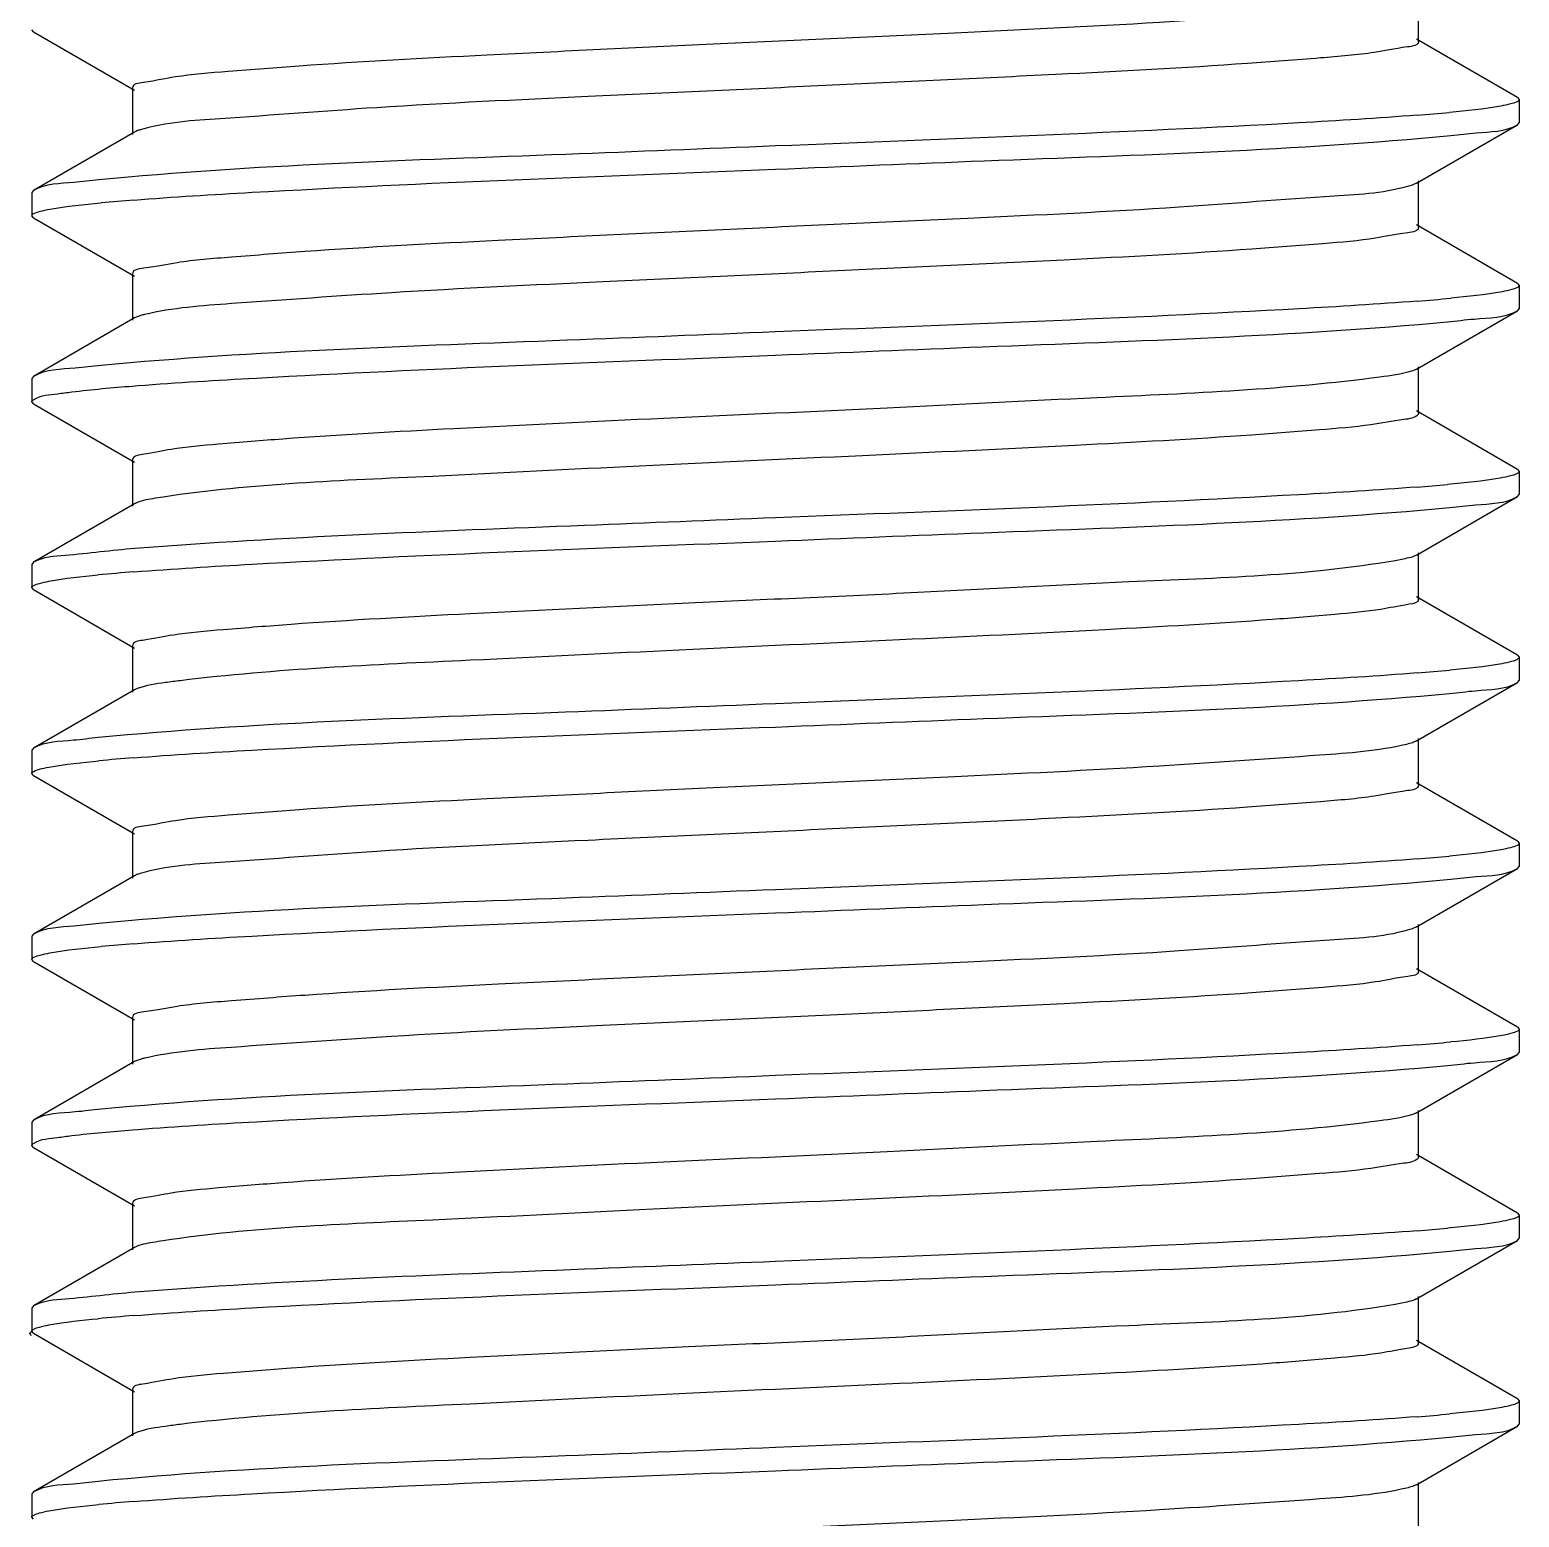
# Model space of a CAD drawing. Extents: x -1396510 to 1250330, y -1892470 to 1623980.
# Drawn here: x -1171017.3 to -1170941, y -61151.1 to -61075 of the extents above; entities that cross this region are included whole.
import ezdxf

# ---------------------------------------------------------------- set-up
doc = ezdxf.new("R2010")
doc.units = 0
doc.header["$LTSCALE"] = 1000
doc.header["$MEASUREMENT"] = 0

msp = doc.modelspace()

# ---------------------------------------------------------------- linework, layer by layer
at = {"linetype": 'Continuous'}
for p, q in [((-1170946.167, -61075.567), (-1170946.167, -61073.187)), ((-1171017.08, -61075.077), (-1171017.17, -61074.972)), ((-1171017.08, -61075.077), (-1171011.914, -61078.068)), ((-1170941.105, -61078.438), (-1170946.271, -61075.447)), ((-1171012.018, -61077.947), (-1171012.018, -61080.327)), ((-1170941.105, -61078.438), (-1170941.015, -61078.543)), ((-1170941.015, -61078.542), (-1170941.015, -61079.732)), ((-1171011.914, -61080.207), (-1171017.08, -61083.198)), ((-1170946.271, -61082.827), (-1170941.105, -61079.836)), ((-1170941.105, -61079.836), (-1170941.015, -61079.731)), ((-1171017.08, -61083.198), (-1171017.17, -61083.302)), ((-1170946.271, -61082.827), (-1170946.46, -61082.909)), ((-1170946.167, -61085.087), (-1170946.167, -61082.707)), ((-1171017.17, -61083.302), (-1171017.17, -61084.492)), ((-1171017.08, -61084.596), (-1171017.17, -61084.492)), ((-1171017.08, -61084.596), (-1171011.914, -61087.587)), ((-1170941.105, -61087.957), (-1170946.271, -61084.966)), ((-1171012.018, -61087.467), (-1171012.018, -61089.846)), ((-1170941.105, -61087.957), (-1170941.015, -61088.061)), ((-1170941.015, -61088.062), (-1170941.015, -61089.251)), ((-1170946.271, -61092.347), (-1170941.105, -61089.356)), ((-1170941.105, -61089.356), (-1170941.015, -61089.252)), ((-1171011.914, -61089.726), (-1171017.08, -61092.717)), ((-1170946.167, -61094.606), (-1170946.167, -61092.226)), ((-1171017.08, -61092.717), (-1171017.17, -61092.821)), ((-1171017.17, -61092.821), (-1171017.17, -61094.011)), ((-1171012.012, -61093.213), (-1171011.743, -61093.192)), ((-1171017.08, -61094.115), (-1171017.17, -61094.011)), ((-1171017.08, -61094.115), (-1171011.914, -61097.107)), ((-1170941.105, -61097.477), (-1170946.271, -61094.486)), ((-1171012.018, -61096.986), (-1171012.018, -61099.366)), ((-1170941.105, -61097.477), (-1170941.015, -61097.581)), ((-1170941.015, -61097.581), (-1170941.015, -61098.771)), ((-1171011.914, -61099.245), (-1171017.08, -61102.237)), ((-1170946.271, -61101.866), (-1170941.105, -61098.875)), ((-1170941.105, -61098.875), (-1170941.015, -61098.77)), ((-1171017.08, -61102.237), (-1171017.17, -61102.341)), ((-1170946.167, -61104.126), (-1170946.167, -61101.746)), ((-1171017.17, -61102.341), (-1171017.17, -61103.531)), ((-1171017.08, -61103.635), (-1171017.17, -61103.531)), ((-1171017.08, -61103.635), (-1171011.914, -61106.626)), ((-1170941.105, -61106.996), (-1170946.271, -61104.005)), ((-1171012.018, -61106.506), (-1171012.018, -61108.885)), ((-1170941.105, -61106.996), (-1170941.015, -61107.1)), ((-1170941.015, -61107.1), (-1170941.015, -61108.29)), ((-1170946.271, -61111.386), (-1170941.105, -61108.395)), ((-1170941.105, -61108.395), (-1170941.015, -61108.291)), ((-1171011.914, -61108.765), (-1171017.08, -61111.756)), ((-1171011.769, -61108.699), (-1171011.914, -61108.765)), ((-1170946.167, -61113.645), (-1170946.167, -61111.265)), ((-1171017.08, -61111.756), (-1171017.17, -61111.86)), ((-1171017.17, -61111.86), (-1171017.17, -61113.05)), ((-1171017.08, -61113.154), (-1171017.17, -61113.05)), ((-1171017.08, -61113.154), (-1171011.914, -61116.145)), ((-1170941.105, -61116.516), (-1170946.271, -61113.525)), ((-1171012.018, -61116.025), (-1171012.018, -61118.405)), ((-1170941.105, -61116.516), (-1170941.015, -61116.621)), ((-1170941.015, -61116.62), (-1170941.015, -61117.81)), ((-1171011.914, -61118.284), (-1171017.08, -61121.275)), ((-1170946.271, -61120.905), (-1170941.105, -61117.914)), ((-1170941.105, -61117.914), (-1170941.015, -61117.809)), ((-1171017.08, -61121.275), (-1171017.17, -61121.38)), ((-1171017.17, -61121.38), (-1171017.17, -61122.57)), ((-1170946.271, -61120.905), (-1170946.46, -61120.987)), ((-1170946.167, -61123.165), (-1170946.167, -61120.785)), ((-1171017.08, -61122.674), (-1171017.17, -61122.57)), ((-1171017.08, -61122.674), (-1171011.914, -61125.665)), ((-1170941.105, -61126.035), (-1170946.271, -61123.044)), ((-1171012.018, -61125.544), (-1171012.018, -61127.924)), ((-1170941.105, -61126.035), (-1170941.015, -61126.139)), ((-1170941.015, -61126.139), (-1170941.015, -61127.329)), ((-1170946.271, -61130.425), (-1170941.105, -61127.434)), ((-1170941.105, -61127.434), (-1170941.015, -61127.33)), ((-1171011.914, -61127.804), (-1171017.08, -61130.795)), ((-1170946.167, -61132.684), (-1170946.167, -61130.304)), ((-1171017.08, -61130.795), (-1171017.17, -61130.899)), ((-1171017.17, -61130.899), (-1171017.17, -61132.089)), ((-1171012.012, -61131.291), (-1171011.743, -61131.27)), ((-1171017.08, -61132.193), (-1171017.17, -61132.089)), ((-1171017.08, -61132.193), (-1171011.914, -61135.184)), ((-1170941.105, -61135.555), (-1170946.271, -61132.564)), ((-1171012.018, -61135.064), (-1171012.018, -61137.444)), ((-1170941.105, -61135.555), (-1170941.015, -61135.659)), ((-1170941.015, -61135.659), (-1170941.015, -61136.849)), ((-1171011.914, -61137.323), (-1171017.08, -61140.314)), ((-1170946.271, -61139.944), (-1170941.105, -61136.953)), ((-1170941.105, -61136.953), (-1170941.015, -61136.848)), ((-1171017.08, -61140.314), (-1171017.17, -61140.419)), ((-1171017.17, -61140.419), (-1171017.17, -61141.608)), ((-1170946.167, -61142.203), (-1170946.167, -61139.824)), ((-1171017.184, -61141.833), (-1171017.274, -61141.729)), ((-1171017.08, -61141.713), (-1171017.17, -61141.608)), ((-1171017.08, -61141.713), (-1171011.914, -61144.704)), ((-1170941.105, -61145.074), (-1170946.271, -61142.083)), ((-1171012.018, -61144.583), (-1171012.018, -61146.963)), ((-1170941.105, -61145.074), (-1170941.015, -61145.178)), ((-1170941.015, -61145.178), (-1170941.015, -61146.368)), ((-1170946.271, -61149.464), (-1170941.105, -61146.472)), ((-1170941.105, -61146.472), (-1170941.015, -61146.369)), ((-1171011.914, -61146.843), (-1171017.08, -61149.834)), ((-1171011.769, -61146.777), (-1171011.914, -61146.843)), ((-1170946.167, -61151.723), (-1170946.167, -61149.343)), ((-1171017.08, -61149.834), (-1171017.17, -61149.938)), ((-1171017.17, -61149.938), (-1171017.17, -61151.128)), ((-1171017.08, -61151.232), (-1171017.17, -61151.128))]:
    msp.add_line(p, q, dxfattribs=at)
for centre, radius, start, end in [((-1170954.647, -60971.439), 108.233, 274.45712, 275.33723), ((-1170947.178, -61080.83), 2.2, 287.90926, 289.04399), ((-1171003.579, -61191.096), 107.732, 94.45668, 95.34996), ((-1170954.527, -60982.391), 106.795, 274.45625, 275.37587), ((-1171010.213, -61094.525), 5.112, 103.46037, 104.33038), ((-1170954.844, -60988.131), 110.588, 274.45932, 275.27313), ((-1171003.854, -61206.856), 104.443, 94.4466, 95.44876), ((-1170954.627, -61000.246), 107.984, 274.45712, 275.34294), ((-1171003.79, -61217.144), 105.213, 94.4523, 95.42241), ((-1170954.647, -61009.517), 108.233, 274.45712, 275.33723), ((-1170947.178, -61118.907), 2.2, 287.90926, 289.04399), ((-1171003.579, -61229.174), 107.732, 94.45668, 95.34996), ((-1170954.527, -61020.469), 106.795, 274.45625, 275.37587), ((-1171010.213, -61132.603), 5.112, 103.46037, 104.33038), ((-1170954.844, -61026.209), 110.588, 274.45932, 275.27313), ((-1171003.854, -61244.934), 104.443, 94.4466, 95.44876), ((-1170954.627, -61038.324), 107.984, 274.45712, 275.34294), ((-1171003.79, -61255.222), 105.213, 94.4523, 95.42241)]:
    msp.add_arc(centre, radius, start, end, dxfattribs=at)
for points, knots in [([(-1170946.784, -61073.481), (-1170948.24, -61073.829), (-1170952.488, -61074.125), (-1170960.3, -61074.691), (-1170970.658, -61075.176), (-1170982.143, -61075.705), (-1170993.191, -61076.229), (-1171001.535, -61076.668), (-1171006.751, -61077.081), (-1171009.587, -61077.306), (-1171010.925, -61077.608), (-1171012.017, -61077.74), (-1171012.017, -61077.947)], [0, 0, 0, 0, 0.068576, 0.194029, 0.359725, 0.543506, 0.720761, 0.867753, 0.923531, 0.964877, 0.99049, 1, 1, 1, 1]), ([(-1170946.168, -61075.567), (-1170946.169, -61075.78), (-1170947.29, -61075.908), (-1170948.661, -61076.219), (-1170951.568, -61076.444), (-1170956.906, -61076.863), (-1170965.421, -61077.307), (-1170976.653, -61077.835), (-1170988.246, -61078.378), (-1170998.593, -61078.846), (-1171006.207, -61079.46), (-1171010.301, -61079.699), (-1171011.622, -61080.092)], [0, 0, 0, 0, 0.009703, 0.035887, 0.07813, 0.135078, 0.284815, 0.464601, 0.649729, 0.81476, 0.937049, 1, 1, 1, 1]), ([(-1170941.015, -61078.543), (-1170941.016, -61078.596), (-1170941.195, -61078.705), (-1170941.341, -61078.743), (-1170941.453, -61078.772)], [0, 0, 0, 0, 0.314295, 1, 1, 1, 1]), ([(-1170946.236, -61079.345), (-1170948.253, -61079.504), (-1170959.2, -61080.166), (-1170970.158, -61080.566), (-1170979.092, -61080.922)], [0, 0, 0, 0, 0.184553, 1, 1, 1, 1]), ([(-1170941.453, -61078.772), (-1170941.619, -61078.816), (-1170942.653, -61079.02), (-1170943.703, -61079.12), (-1170944.58, -61079.203)], [0, 0, 0, 0, 0.163341, 1, 1, 1, 1]), ([(-1171011.622, -61080.092), (-1171011.679, -61080.109), (-1171011.778, -61080.142), (-1171011.874, -61080.184), (-1171011.913, -61080.207)], [0, 0, 0, 0, 0.569522, 1, 1, 1, 1]), ([(-1170944.522, -61080.387), (-1170944.086, -61080.346), (-1170942.958, -61080.187), (-1170941.725, -61080.196), (-1170941.105, -61079.836)], [0, 0, 0, 0, 0.379133, 1, 1, 1, 1]), ([(-1170979.092, -61080.922), (-1170982.669, -61081.064), (-1170994.218, -61081.558), (-1171005.787, -61081.892), (-1171013.733, -61082.653)], [0, 0, 0, 0, 0.309586, 1, 1, 1, 1]), ([(-1170979.092, -61082.112), (-1170975.529, -61081.97), (-1170964.004, -61081.478), (-1170952.458, -61081.141), (-1170944.522, -61080.387)], [0, 0, 0, 0, 0.309073, 1, 1, 1, 1]), ([(-1171011.951, -61083.689), (-1171009.933, -61083.53), (-1170998.987, -61082.868), (-1170988.027, -61082.467), (-1170979.092, -61082.112)], [0, 0, 0, 0, 0.184541, 1, 1, 1, 1]), ([(-1171013.733, -61082.653), (-1171014.159, -61082.694), (-1171015.264, -61082.85), (-1171016.472, -61082.845), (-1171017.08, -61083.198)], [0, 0, 0, 0, 0.378727, 1, 1, 1, 1]), ([(-1170946.501, -61082.923), (-1170947.775, -61083.335), (-1170951.823, -61083.547), (-1170959.365, -61084.182), (-1170969.708, -61084.643), (-1170981.334, -61085.19), (-1170992.624, -61085.72), (-1171001.195, -61086.166), (-1171006.573, -61086.586), (-1171009.504, -61086.812), (-1171010.885, -61087.126), (-1171012.016, -61087.252), (-1171012.017, -61087.467)], [0, 0, 0, 0, 0.061098, 0.182334, 0.347135, 0.532706, 0.713328, 0.863975, 0.921317, 0.963856, 0.990226, 1, 1, 1, 1]), ([(-1171016.748, -61084.266), (-1171016.583, -61084.222), (-1171015.55, -61084.016), (-1171014.502, -61083.916), (-1171013.625, -61083.833)], [0, 0, 0, 0, 0.16229, 1, 1, 1, 1]), ([(-1171017.17, -61084.492), (-1171017.17, -61084.44), (-1171016.997, -61084.331), (-1171016.856, -61084.295), (-1171016.748, -61084.266)], [0, 0, 0, 0, 0.315177, 1, 1, 1, 1]), ([(-1170946.168, -61085.087), (-1170946.167, -61085.294), (-1170947.261, -61085.425), (-1170948.598, -61085.728), (-1170951.435, -61085.953), (-1170956.653, -61086.366), (-1170964.999, -61086.805), (-1170976.049, -61087.329), (-1170987.536, -61087.859), (-1170997.893, -61088.343), (-1171005.703, -61088.909), (-1171009.95, -61089.205), (-1171011.403, -61089.553)], [0, 0, 0, 0, 0.009517, 0.035128, 0.076492, 0.132277, 0.279305, 0.456588, 0.640385, 0.806077, 0.931494, 1, 1, 1, 1]), ([(-1170941.394, -61088.276), (-1170941.555, -61088.321), (-1170942.589, -61088.534), (-1170943.64, -61088.633), (-1170944.522, -61088.717)], [0, 0, 0, 0, 0.159053, 1, 1, 1, 1]), ([(-1170941.015, -61088.061), (-1170941.015, -61088.108), (-1170941.166, -61088.213), (-1170941.296, -61088.248), (-1170941.394, -61088.276)], [0, 0, 0, 0, 0.319254, 1, 1, 1, 1]), ([(-1170946.229, -61088.864), (-1170948.247, -61089.023), (-1170959.195, -61089.685), (-1170970.156, -61090.086), (-1170979.092, -61090.441)], [0, 0, 0, 0, 0.184509, 1, 1, 1, 1]), ([(-1170944.68, -61089.922), (-1170944.223, -61089.879), (-1170943.044, -61089.714), (-1170941.753, -61089.732), (-1170941.105, -61089.356)], [0, 0, 0, 0, 0.380051, 1, 1, 1, 1]), ([(-1171011.479, -61089.572), (-1171011.566, -61089.594), (-1171011.714, -61089.636), (-1171011.858, -61089.694), (-1171011.913, -61089.726)], [0, 0, 0, 0, 0.585672, 1, 1, 1, 1]), ([(-1170979.092, -61091.631), (-1170975.559, -61091.491), (-1170964.086, -61091.003), (-1170952.595, -61090.657), (-1170944.68, -61089.922)], [0, 0, 0, 0, 0.307895, 1, 1, 1, 1]), ([(-1170979.092, -61090.441), (-1170982.648, -61090.583), (-1170994.161, -61091.074), (-1171005.693, -61091.413), (-1171013.625, -61092.162)], [0, 0, 0, 0, 0.308784, 1, 1, 1, 1]), ([(-1171011.743, -61093.192), (-1171009.722, -61093.036), (-1170998.844, -61092.384), (-1170987.955, -61091.984), (-1170979.092, -61091.631)], [0, 0, 0, 0, 0.186017, 1, 1, 1, 1]), ([(-1171013.625, -61092.162), (-1171014.065, -61092.204), (-1171015.206, -61092.364), (-1171016.453, -61092.353), (-1171017.08, -61092.717)], [0, 0, 0, 0, 0.379378, 1, 1, 1, 1]), ([(-1170946.271, -61092.347), (-1170946.35, -61092.392), (-1170946.963, -61092.604), (-1170947.605, -61092.681), (-1170948.153, -61092.755)], [0, 0, 0, 0, 0.140461, 1, 1, 1, 1]), ([(-1170948.153, -61092.755), (-1170952.948, -61093.4), (-1170961.385, -61093.726), (-1170973.601, -61094.369), (-1170984.587, -61094.851), (-1170994.878, -61095.355), (-1171002.535, -61095.774), (-1171007.276, -61096.163), (-1171009.829, -61096.383), (-1171011.043, -61096.657), (-1171012.018, -61096.797), (-1171012.018, -61096.986)], [0, 0, 0, 0, 0.226556, 0.394464, 0.573122, 0.741029, 0.877994, 0.929534, 0.967621, 0.99116, 1, 1, 1, 1]), ([(-1171017.17, -61094.011), (-1171017.17, -61093.968), (-1171016.725, -61093.648), (-1171016.275, -61093.676), (-1171015.858, -61093.612)], [0, 0, 0, 0, 0.092798, 1, 1, 1, 1]), ([(-1171015.858, -61093.612), (-1171015.615, -61093.575), (-1171014.337, -61093.406), (-1171013.052, -61093.296), (-1171012.012, -61093.213)], [0, 0, 0, 0, 0.190958, 1, 1, 1, 1]), ([(-1170946.192, -61094.665), (-1170946.357, -61094.861), (-1170947.281, -61094.965), (-1170948.883, -61095.271), (-1170951.531, -61095.482), (-1170956.551, -61095.875), (-1170964.368, -61096.291), (-1170974.813, -61096.798), (-1170985.786, -61097.275), (-1170997.718, -61097.928), (-1171005.884, -61098.208), (-1171010.445, -61098.896)], [0, 0, 0, 0, 0.011937, 0.038615, 0.07957, 0.133598, 0.274096, 0.443272, 0.620779, 0.785256, 1, 1, 1, 1]), ([(-1170946.167, -61094.606), (-1170946.167, -61094.616), (-1170946.172, -61094.638), (-1170946.184, -61094.656), (-1170946.192, -61094.665)], [0, 0, 0, 0, 0.463467, 1, 1, 1, 1]), ([(-1170941.015, -61097.581), (-1170941.016, -61097.635), (-1170941.2, -61097.746), (-1170941.348, -61097.784), (-1170941.463, -61097.814)], [0, 0, 0, 0, 0.312916, 1, 1, 1, 1]), ([(-1170946.245, -61098.384), (-1170948.263, -61098.543), (-1170959.206, -61099.205), (-1170970.161, -61099.606), (-1170979.092, -61099.961)], [0, 0, 0, 0, 0.184619, 1, 1, 1, 1]), ([(-1170941.463, -61097.814), (-1170941.634, -61097.858), (-1170942.698, -61098.066), (-1170943.778, -61098.167), (-1170944.68, -61098.251)], [0, 0, 0, 0, 0.163149, 1, 1, 1, 1]), ([(-1171010.445, -61098.896), (-1171010.621, -61098.922), (-1171011.113, -61099.012), (-1171011.631, -61099.083), (-1171011.913, -61099.245)], [0, 0, 0, 0, 0.353551, 1, 1, 1, 1]), ([(-1170944.571, -61099.431), (-1170944.129, -61099.389), (-1170942.985, -61099.228), (-1170941.734, -61099.24), (-1170941.105, -61098.875)], [0, 0, 0, 0, 0.379419, 1, 1, 1, 1]), ([(-1170979.092, -61099.961), (-1170982.351, -61100.091), (-1170993.289, -61100.542), (-1171004.236, -61100.933), (-1171011.9, -61101.534)], [0, 0, 0, 0, 0.297814, 1, 1, 1, 1]), ([(-1170979.092, -61101.151), (-1170975.538, -61101.009), (-1170964.029, -61100.519), (-1170952.501, -61100.179), (-1170944.571, -61099.431)], [0, 0, 0, 0, 0.308711, 1, 1, 1, 1]), ([(-1171011.9, -61101.534), (-1171013.09, -61101.627), (-1171014.779, -61101.863), (-1171016.602, -61101.961), (-1171017.08, -61102.237)], [0, 0, 0, 0, 0.683777, 1, 1, 1, 1]), ([(-1171011.952, -61102.728), (-1171009.935, -61102.569), (-1170998.988, -61101.907), (-1170988.028, -61101.506), (-1170979.092, -61101.151)], [0, 0, 0, 0, 0.184504, 1, 1, 1, 1]), ([(-1170947.373, -61102.157), (-1170951.864, -61102.928), (-1170960.066, -61103.141), (-1170972.114, -61103.83), (-1170983.367, -61104.312), (-1170994.039, -61104.832), (-1171002.04, -61105.26), (-1171007.016, -61105.661), (-1171009.71, -61105.884), (-1171010.984, -61106.171), (-1171012.018, -61106.307), (-1171012.017, -61106.506)], [0, 0, 0, 0, 0.210773, 0.377666, 0.558838, 0.731273, 0.873076, 0.926648, 0.966309, 0.990838, 1, 1, 1, 1]), ([(-1170946.272, -61101.866), (-1170946.395, -61101.938), (-1170946.768, -61102.042), (-1170947.138, -61102.117), (-1170947.373, -61102.157)], [0, 0, 0, 0, 0.374139, 1, 1, 1, 1]), ([(-1171016.782, -61103.314), (-1171016.625, -61103.27), (-1171015.63, -61103.065), (-1171014.619, -61102.967), (-1171013.771, -61102.886)], [0, 0, 0, 0, 0.160861, 1, 1, 1, 1]), ([(-1171017.17, -61103.531), (-1171017.17, -61103.482), (-1171017.014, -61103.377), (-1171016.882, -61103.342), (-1171016.782, -61103.314)], [0, 0, 0, 0, 0.319044, 1, 1, 1, 1]), ([(-1170946.167, -61104.126), (-1170946.168, -61104.31), (-1170947.112, -61104.453), (-1170948.298, -61104.718), (-1170950.781, -61104.938), (-1170955.406, -61105.32), (-1170962.892, -61105.736), (-1170972.989, -61106.232), (-1170983.833, -61106.711), (-1170996.106, -61107.339), (-1171004.645, -61107.698), (-1171009.572, -61108.298)], [0, 0, 0, 0, 0.008683, 0.031763, 0.069103, 0.119686, 0.254361, 0.420111, 0.597552, 0.765912, 1, 1, 1, 1]), ([(-1170941.405, -61107.318), (-1170941.569, -61107.363), (-1170942.615, -61107.576), (-1170943.679, -61107.676), (-1170944.571, -61107.76)], [0, 0, 0, 0, 0.159502, 1, 1, 1, 1]), ([(-1170941.015, -61107.1), (-1170941.015, -61107.148), (-1170941.172, -61107.254), (-1170941.305, -61107.29), (-1170941.405, -61107.318)], [0, 0, 0, 0, 0.318137, 1, 1, 1, 1]), ([(-1171009.572, -61108.298), (-1171009.825, -61108.328), (-1171010.56, -61108.432), (-1171011.31, -61108.527), (-1171011.769, -61108.699)], [0, 0, 0, 0, 0.341642, 1, 1, 1, 1]), ([(-1170946.235, -61107.903), (-1170948.252, -61108.062), (-1170959.199, -61108.724), (-1170970.158, -61109.125), (-1170979.092, -61109.48)], [0, 0, 0, 0, 0.184538, 1, 1, 1, 1]), ([(-1170944.58, -61108.951), (-1170944.136, -61108.909), (-1170942.989, -61108.748), (-1170941.735, -61108.76), (-1170941.105, -61108.395)], [0, 0, 0, 0, 0.379512, 1, 1, 1, 1]), ([(-1170979.092, -61110.67), (-1170975.54, -61110.529), (-1170964.034, -61110.039), (-1170952.508, -61109.698), (-1170944.58, -61108.951)], [0, 0, 0, 0, 0.308641, 1, 1, 1, 1]), ([(-1170979.092, -61109.48), (-1170982.677, -61109.623), (-1170994.238, -61110.118), (-1171005.821, -61110.449), (-1171013.771, -61111.215)], [0, 0, 0, 0, 0.309919, 1, 1, 1, 1]), ([(-1171011.957, -61112.248), (-1171009.94, -61112.089), (-1170998.991, -61111.427), (-1170988.03, -61111.026), (-1170979.092, -61110.67)], [0, 0, 0, 0, 0.184493, 1, 1, 1, 1]), ([(-1171013.771, -61111.215), (-1171014.193, -61111.256), (-1171015.285, -61111.411), (-1171016.479, -61111.407), (-1171017.08, -61111.756)], [0, 0, 0, 0, 0.378482, 1, 1, 1, 1]), ([(-1170946.272, -61111.386), (-1170946.336, -61111.423), (-1170946.506, -61111.487), (-1170946.68, -61111.534), (-1170946.784, -61111.559)], [0, 0, 0, 0, 0.406881, 1, 1, 1, 1]), ([(-1170946.784, -61111.559), (-1170948.24, -61111.907), (-1170952.488, -61112.203), (-1170960.3, -61112.769), (-1170970.658, -61113.253), (-1170982.143, -61113.783), (-1170993.191, -61114.307), (-1171001.535, -61114.746), (-1171006.751, -61115.159), (-1171009.587, -61115.384), (-1171010.925, -61115.686), (-1171012.017, -61115.817), (-1171012.017, -61116.025)], [0, 0, 0, 0, 0.068576, 0.194029, 0.359725, 0.543506, 0.720761, 0.867753, 0.923531, 0.964877, 0.99049, 1, 1, 1, 1]), ([(-1171017.17, -61113.05), (-1171017.17, -61113.002), (-1171017.013, -61112.896), (-1171016.88, -61112.861), (-1171016.78, -61112.833)], [0, 0, 0, 0, 0.318595, 1, 1, 1, 1]), ([(-1171016.78, -61112.833), (-1171016.621, -61112.789), (-1171015.614, -61112.582), (-1171014.59, -61112.484), (-1171013.733, -61112.401)], [0, 0, 0, 0, 0.160696, 1, 1, 1, 1]), ([(-1170946.168, -61113.645), (-1170946.169, -61113.858), (-1170947.29, -61113.986), (-1170948.661, -61114.296), (-1170951.568, -61114.522), (-1170956.906, -61114.941), (-1170965.421, -61115.385), (-1170976.653, -61115.913), (-1170988.246, -61116.455), (-1170998.593, -61116.924), (-1171006.207, -61117.538), (-1171010.301, -61117.776), (-1171011.622, -61118.17)], [0, 0, 0, 0, 0.009703, 0.035887, 0.07813, 0.135078, 0.284815, 0.464601, 0.649729, 0.81476, 0.937049, 1, 1, 1, 1]), ([(-1170941.015, -61116.621), (-1170941.016, -61116.674), (-1170941.195, -61116.783), (-1170941.341, -61116.821), (-1170941.453, -61116.85)], [0, 0, 0, 0, 0.314295, 1, 1, 1, 1]), ([(-1170946.236, -61117.423), (-1170948.253, -61117.581), (-1170959.2, -61118.244), (-1170970.158, -61118.644), (-1170979.092, -61119)], [0, 0, 0, 0, 0.184553, 1, 1, 1, 1]), ([(-1170941.453, -61116.85), (-1170941.619, -61116.894), (-1170942.653, -61117.098), (-1170943.703, -61117.198), (-1170944.58, -61117.281)], [0, 0, 0, 0, 0.163341, 1, 1, 1, 1]), ([(-1171011.622, -61118.17), (-1171011.679, -61118.187), (-1171011.778, -61118.219), (-1171011.874, -61118.262), (-1171011.913, -61118.284)], [0, 0, 0, 0, 0.569522, 1, 1, 1, 1]), ([(-1170944.522, -61118.465), (-1170944.086, -61118.424), (-1170942.958, -61118.265), (-1170941.725, -61118.274), (-1170941.105, -61117.914)], [0, 0, 0, 0, 0.379133, 1, 1, 1, 1]), ([(-1170979.092, -61119), (-1170982.669, -61119.142), (-1170994.218, -61119.636), (-1171005.787, -61119.969), (-1171013.733, -61120.731)], [0, 0, 0, 0, 0.309586, 1, 1, 1, 1]), ([(-1170979.092, -61120.19), (-1170975.529, -61120.048), (-1170964.004, -61119.556), (-1170952.458, -61119.219), (-1170944.522, -61118.465)], [0, 0, 0, 0, 0.309073, 1, 1, 1, 1]), ([(-1171011.951, -61121.767), (-1171009.933, -61121.608), (-1170998.987, -61120.946), (-1170988.027, -61120.545), (-1170979.092, -61120.19)], [0, 0, 0, 0, 0.184541, 1, 1, 1, 1]), ([(-1171013.733, -61120.731), (-1171014.159, -61120.772), (-1171015.264, -61120.928), (-1171016.472, -61120.923), (-1171017.08, -61121.275)], [0, 0, 0, 0, 0.378727, 1, 1, 1, 1]), ([(-1170946.501, -61121.001), (-1170947.775, -61121.413), (-1170951.823, -61121.625), (-1170959.365, -61122.26), (-1170969.708, -61122.721), (-1170981.334, -61123.268), (-1170992.624, -61123.798), (-1171001.195, -61124.243), (-1171006.573, -61124.664), (-1171009.504, -61124.89), (-1171010.885, -61125.204), (-1171012.016, -61125.33), (-1171012.017, -61125.544)], [0, 0, 0, 0, 0.061098, 0.182334, 0.347135, 0.532706, 0.713328, 0.863975, 0.921317, 0.963856, 0.990226, 1, 1, 1, 1]), ([(-1171016.748, -61122.344), (-1171016.583, -61122.3), (-1171015.55, -61122.093), (-1171014.502, -61121.993), (-1171013.625, -61121.911)], [0, 0, 0, 0, 0.16229, 1, 1, 1, 1]), ([(-1171017.17, -61122.57), (-1171017.17, -61122.518), (-1171016.997, -61122.409), (-1171016.856, -61122.373), (-1171016.748, -61122.344)], [0, 0, 0, 0, 0.315177, 1, 1, 1, 1]), ([(-1170946.168, -61123.165), (-1170946.167, -61123.372), (-1170947.261, -61123.503), (-1170948.598, -61123.806), (-1170951.435, -61124.031), (-1170956.653, -61124.444), (-1170964.999, -61124.883), (-1170976.049, -61125.407), (-1170987.536, -61125.937), (-1170997.893, -61126.421), (-1171005.703, -61126.987), (-1171009.95, -61127.283), (-1171011.403, -61127.631)], [0, 0, 0, 0, 0.009517, 0.035128, 0.076492, 0.132277, 0.279305, 0.456588, 0.640385, 0.806077, 0.931494, 1, 1, 1, 1]), ([(-1170941.394, -61126.353), (-1170941.555, -61126.399), (-1170942.589, -61126.612), (-1170943.64, -61126.711), (-1170944.522, -61126.795)], [0, 0, 0, 0, 0.159053, 1, 1, 1, 1]), ([(-1170941.015, -61126.139), (-1170941.015, -61126.186), (-1170941.166, -61126.291), (-1170941.296, -61126.326), (-1170941.394, -61126.353)], [0, 0, 0, 0, 0.319254, 1, 1, 1, 1]), ([(-1170946.229, -61126.942), (-1170948.247, -61127.1), (-1170959.195, -61127.763), (-1170970.156, -61128.164), (-1170979.092, -61128.519)], [0, 0, 0, 0, 0.184509, 1, 1, 1, 1]), ([(-1170944.68, -61128), (-1170944.223, -61127.957), (-1170943.044, -61127.792), (-1170941.753, -61127.809), (-1170941.105, -61127.434)], [0, 0, 0, 0, 0.380051, 1, 1, 1, 1]), ([(-1171011.479, -61127.65), (-1171011.566, -61127.672), (-1171011.714, -61127.714), (-1171011.858, -61127.772), (-1171011.913, -61127.804)], [0, 0, 0, 0, 0.585672, 1, 1, 1, 1]), ([(-1170979.092, -61129.709), (-1170975.559, -61129.569), (-1170964.086, -61129.081), (-1170952.595, -61128.735), (-1170944.68, -61128)], [0, 0, 0, 0, 0.307895, 1, 1, 1, 1]), ([(-1170979.092, -61128.519), (-1170982.648, -61128.661), (-1170994.161, -61129.152), (-1171005.693, -61129.491), (-1171013.625, -61130.24)], [0, 0, 0, 0, 0.308784, 1, 1, 1, 1]), ([(-1171011.743, -61131.27), (-1171009.722, -61131.114), (-1170998.844, -61130.461), (-1170987.955, -61130.062), (-1170979.092, -61129.709)], [0, 0, 0, 0, 0.186017, 1, 1, 1, 1]), ([(-1171013.625, -61130.24), (-1171014.065, -61130.282), (-1171015.206, -61130.442), (-1171016.453, -61130.431), (-1171017.08, -61130.795)], [0, 0, 0, 0, 0.379378, 1, 1, 1, 1]), ([(-1170946.271, -61130.425), (-1170946.35, -61130.47), (-1170946.963, -61130.682), (-1170947.605, -61130.759), (-1170948.153, -61130.833)], [0, 0, 0, 0, 0.140461, 1, 1, 1, 1]), ([(-1171015.858, -61131.69), (-1171015.615, -61131.653), (-1171014.337, -61131.483), (-1171013.052, -61131.374), (-1171012.012, -61131.291)], [0, 0, 0, 0, 0.190958, 1, 1, 1, 1]), ([(-1170948.153, -61130.833), (-1170952.948, -61131.478), (-1170961.385, -61131.804), (-1170973.601, -61132.447), (-1170984.587, -61132.929), (-1170994.878, -61133.433), (-1171002.535, -61133.852), (-1171007.276, -61134.241), (-1171009.829, -61134.461), (-1171011.043, -61134.735), (-1171012.018, -61134.875), (-1171012.018, -61135.064)], [0, 0, 0, 0, 0.226556, 0.394464, 0.573122, 0.741029, 0.877994, 0.929534, 0.967621, 0.99116, 1, 1, 1, 1]), ([(-1171017.17, -61132.089), (-1171017.17, -61132.046), (-1171016.725, -61131.726), (-1171016.275, -61131.754), (-1171015.858, -61131.69)], [0, 0, 0, 0, 0.092798, 1, 1, 1, 1]), ([(-1170946.192, -61132.743), (-1170946.357, -61132.939), (-1170947.281, -61133.042), (-1170948.883, -61133.349), (-1170951.531, -61133.56), (-1170956.551, -61133.952), (-1170964.368, -61134.369), (-1170974.813, -61134.876), (-1170985.786, -61135.353), (-1170997.718, -61136.006), (-1171005.884, -61136.285), (-1171010.445, -61136.974)], [0, 0, 0, 0, 0.011937, 0.038615, 0.07957, 0.133598, 0.274096, 0.443272, 0.620779, 0.785256, 1, 1, 1, 1]), ([(-1170946.167, -61132.684), (-1170946.167, -61132.694), (-1170946.172, -61132.716), (-1170946.184, -61132.734), (-1170946.192, -61132.743)], [0, 0, 0, 0, 0.463467, 1, 1, 1, 1]), ([(-1170941.015, -61135.659), (-1170941.016, -61135.713), (-1170941.2, -61135.824), (-1170941.348, -61135.862), (-1170941.463, -61135.891)], [0, 0, 0, 0, 0.312916, 1, 1, 1, 1]), ([(-1170946.245, -61136.462), (-1170948.263, -61136.621), (-1170959.206, -61137.283), (-1170970.161, -61137.683), (-1170979.092, -61138.039)], [0, 0, 0, 0, 0.184619, 1, 1, 1, 1]), ([(-1170941.463, -61135.891), (-1170941.634, -61135.936), (-1170942.698, -61136.144), (-1170943.778, -61136.245), (-1170944.68, -61136.329)], [0, 0, 0, 0, 0.163149, 1, 1, 1, 1]), ([(-1171010.445, -61136.974), (-1171010.621, -61137), (-1171011.113, -61137.089), (-1171011.631, -61137.161), (-1171011.913, -61137.323)], [0, 0, 0, 0, 0.353551, 1, 1, 1, 1]), ([(-1170944.571, -61137.509), (-1170944.129, -61137.467), (-1170942.985, -61137.306), (-1170941.734, -61137.318), (-1170941.105, -61136.953)], [0, 0, 0, 0, 0.379419, 1, 1, 1, 1]), ([(-1170979.092, -61138.039), (-1170982.351, -61138.168), (-1170993.289, -61138.62), (-1171004.236, -61139.011), (-1171011.9, -61139.612)], [0, 0, 0, 0, 0.297814, 1, 1, 1, 1]), ([(-1170979.092, -61139.229), (-1170975.538, -61139.087), (-1170964.029, -61138.597), (-1170952.501, -61138.257), (-1170944.571, -61137.509)], [0, 0, 0, 0, 0.308711, 1, 1, 1, 1]), ([(-1171011.9, -61139.612), (-1171013.09, -61139.705), (-1171014.779, -61139.941), (-1171016.602, -61140.039), (-1171017.08, -61140.314)], [0, 0, 0, 0, 0.683777, 1, 1, 1, 1]), ([(-1171011.952, -61140.806), (-1171009.935, -61140.647), (-1170998.988, -61139.985), (-1170988.028, -61139.584), (-1170979.092, -61139.229)], [0, 0, 0, 0, 0.184504, 1, 1, 1, 1]), ([(-1170947.373, -61140.235), (-1170951.864, -61141.006), (-1170960.066, -61141.219), (-1170972.114, -61141.908), (-1170983.367, -61142.389), (-1170994.039, -61142.91), (-1171002.04, -61143.338), (-1171007.016, -61143.739), (-1171009.71, -61143.961), (-1171010.984, -61144.249), (-1171012.018, -61144.385), (-1171012.017, -61144.583)], [0, 0, 0, 0, 0.210773, 0.377666, 0.558838, 0.731273, 0.873076, 0.926648, 0.966309, 0.990838, 1, 1, 1, 1]), ([(-1170946.272, -61139.944), (-1170946.395, -61140.015), (-1170946.768, -61140.12), (-1170947.138, -61140.195), (-1170947.373, -61140.235)], [0, 0, 0, 0, 0.374139, 1, 1, 1, 1]), ([(-1171016.782, -61141.392), (-1171016.625, -61141.348), (-1171015.63, -61141.143), (-1171014.619, -61141.045), (-1171013.771, -61140.963)], [0, 0, 0, 0, 0.160861, 1, 1, 1, 1]), ([(-1171017.274, -61141.729), (-1171017.274, -61141.707), (-1171017.239, -61141.653), (-1171017.188, -61141.626), (-1171017.157, -61141.61)], [0, 0, 0, 0, 0.384576, 1, 1, 1, 1]), ([(-1171017.17, -61141.608), (-1171017.17, -61141.56), (-1171017.014, -61141.455), (-1171016.882, -61141.42), (-1171016.782, -61141.392)], [0, 0, 0, 0, 0.319044, 1, 1, 1, 1]), ([(-1170946.167, -61142.203), (-1170946.168, -61142.388), (-1170947.112, -61142.531), (-1170948.298, -61142.796), (-1170950.781, -61143.016), (-1170955.406, -61143.398), (-1170962.892, -61143.814), (-1170972.989, -61144.31), (-1170983.833, -61144.789), (-1170996.106, -61145.417), (-1171004.645, -61145.776), (-1171009.572, -61146.376)], [0, 0, 0, 0, 0.008683, 0.031763, 0.069103, 0.119686, 0.254361, 0.420111, 0.597552, 0.765912, 1, 1, 1, 1]), ([(-1170941.405, -61145.395), (-1170941.569, -61145.441), (-1170942.615, -61145.654), (-1170943.679, -61145.754), (-1170944.571, -61145.838)], [0, 0, 0, 0, 0.159502, 1, 1, 1, 1]), ([(-1170941.015, -61145.178), (-1170941.015, -61145.226), (-1170941.172, -61145.332), (-1170941.305, -61145.367), (-1170941.405, -61145.395)], [0, 0, 0, 0, 0.318137, 1, 1, 1, 1]), ([(-1171009.572, -61146.376), (-1171009.825, -61146.406), (-1171010.56, -61146.509), (-1171011.31, -61146.605), (-1171011.769, -61146.777)], [0, 0, 0, 0, 0.341642, 1, 1, 1, 1]), ([(-1170946.235, -61145.981), (-1170948.252, -61146.14), (-1170959.199, -61146.802), (-1170970.158, -61147.203), (-1170979.092, -61147.558)], [0, 0, 0, 0, 0.184538, 1, 1, 1, 1]), ([(-1170944.58, -61147.029), (-1170944.136, -61146.987), (-1170942.989, -61146.826), (-1170941.735, -61146.838), (-1170941.105, -61146.472)], [0, 0, 0, 0, 0.379512, 1, 1, 1, 1]), ([(-1170979.092, -61148.748), (-1170975.54, -61148.607), (-1170964.034, -61148.116), (-1170952.508, -61147.776), (-1170944.58, -61147.029)], [0, 0, 0, 0, 0.308641, 1, 1, 1, 1]), ([(-1170979.092, -61147.558), (-1170982.677, -61147.701), (-1170994.238, -61148.196), (-1171005.821, -61148.527), (-1171013.771, -61149.293)], [0, 0, 0, 0, 0.309919, 1, 1, 1, 1]), ([(-1171011.957, -61150.326), (-1171009.94, -61150.167), (-1170998.991, -61149.504), (-1170988.03, -61149.104), (-1170979.092, -61148.748)], [0, 0, 0, 0, 0.184493, 1, 1, 1, 1]), ([(-1171013.771, -61149.293), (-1171014.193, -61149.334), (-1171015.285, -61149.489), (-1171016.479, -61149.485), (-1171017.08, -61149.834)], [0, 0, 0, 0, 0.378482, 1, 1, 1, 1]), ([(-1170946.272, -61149.464), (-1170946.336, -61149.5), (-1170946.506, -61149.565), (-1170946.68, -61149.612), (-1170946.784, -61149.637)], [0, 0, 0, 0, 0.406881, 1, 1, 1, 1]), ([(-1170946.784, -61149.637), (-1170948.24, -61149.984), (-1170952.488, -61150.281), (-1170960.3, -61150.846), (-1170970.658, -61151.331), (-1170982.143, -61151.861), (-1170993.191, -61152.385), (-1171001.535, -61152.824), (-1171006.751, -61153.236), (-1171009.587, -61153.461), (-1171010.925, -61153.764), (-1171012.017, -61153.895), (-1171012.017, -61154.103)], [0, 0, 0, 0, 0.068576, 0.194029, 0.359725, 0.543506, 0.720761, 0.867753, 0.923531, 0.964877, 0.99049, 1, 1, 1, 1]), ([(-1171017.17, -61151.128), (-1171017.17, -61151.079), (-1171017.013, -61150.974), (-1171016.88, -61150.939), (-1171016.78, -61150.911)], [0, 0, 0, 0, 0.318595, 1, 1, 1, 1]), ([(-1171016.78, -61150.911), (-1171016.621, -61150.867), (-1171015.614, -61150.66), (-1171014.59, -61150.561), (-1171013.733, -61150.479)], [0, 0, 0, 0, 0.160696, 1, 1, 1, 1])]:
    msp.add_open_spline(points, degree=3, knots=knots, dxfattribs=at)

doc.saveas('drawing.dxf')
